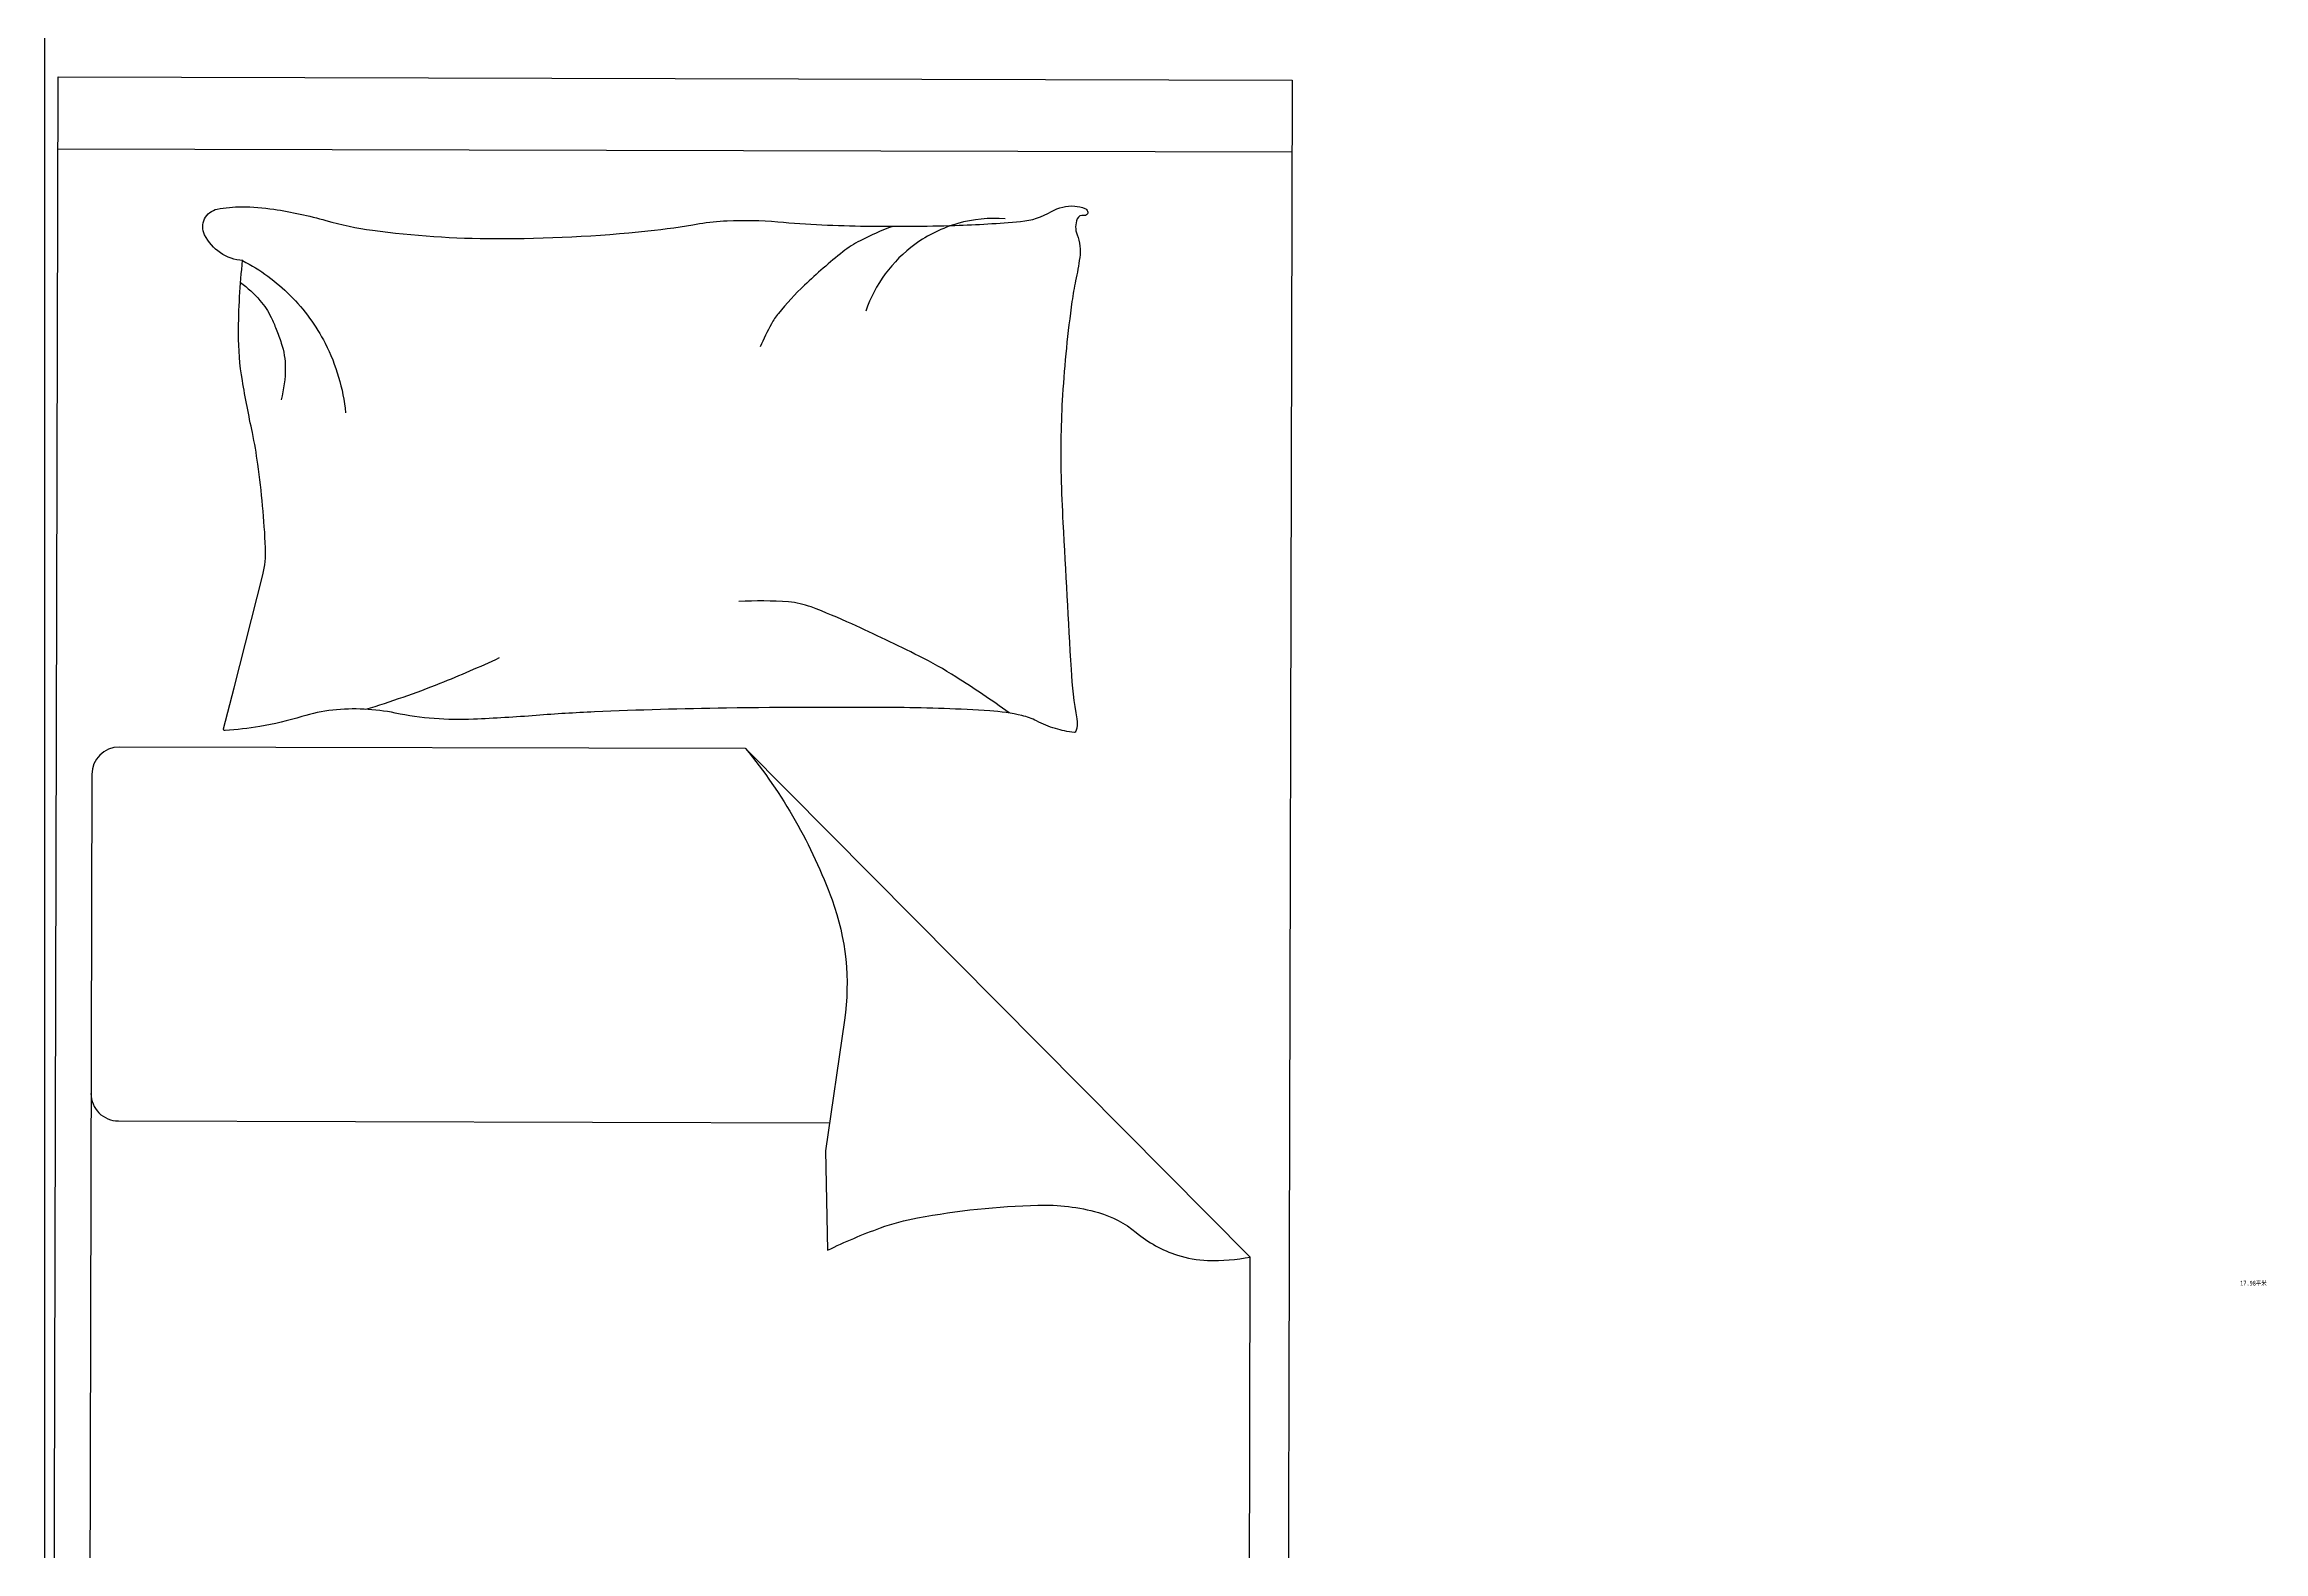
# Model space of a CAD drawing. Extents: x 39238 to 748440, y -374049 to 522939.
# Drawn here: x 49072 to 50691, y 204023 to 205122 of the extents above; entities that cross this region are included whole.
import ezdxf

# ---------------------------------------------------------------- set-up
doc = ezdxf.new("R2010")
doc.units = 0
doc.header["$LTSCALE"] = 1000
doc.header["$MEASUREMENT"] = 0
doc.linetypes.add('DOTE', pattern=[2.42, 2, -0.2, 0.02, -0.2])
doc.layers.add('DOTE', color=1, linetype='DOTE')
doc.layers.add('家具', color=8, linetype='Continuous')
doc.styles.add('_TEL_DIM', font='simhei.ttf', dxfattribs={"width": 0.8, "height": 3.5})
doc.styles.add('DIM_FONT', font='simplex_.ttf', dxfattribs={"width": 0.7, "bigfont": 'GBCBIG'})

# ---------------------------------------------------------------- blocks, each defined once
blk = doc.blocks.new('M_C55HKH')
for p, q in [((0, -52.4), (900, -52.4)), ((502.6, -488.5), (45.8, -488.5)), ((502.6, -488.5), (871.6, -858.3)), ((25.8, -508.5), (25.8, -1967.8)), ((45.8, -761.1), (564.4, -761.1)), ((871.6, -1967.8), (871.6, -858.3))]:
    blk.add_line(p, q)
blk.add_lwpolyline([(0, -2000), (0, 0), (900, 0), (900, -2000)], close=True)
for points in [[(135.1, -133.6, -0.263368), (107.1, -114.8, -0.494818), (116.3, -96.1, -0.049225), (134, -94.3, -0.036831), (157.6, -96.1, -0.031893), (195.6, -104.2, 0.035782), (229.5, -111.2, 0.032941), (319.2, -117.1, 0.026564), (430.4, -111.2, 0.017905), (467.9, -105.8, -0.033397), (488.1, -103.6, -0.03204), (525.2, -104.3, 0.018442), (589.5, -107.3, 0.010837), (654.3, -106.6, 0.014624), (702.2, -103.6, 0.111249), (724.7, -96.3, -0.153708), (741.6, -92.3, -0.076444), (749.1, -94, -0.215512), (751, -96.1, -0.585858), (748.4, -99.1, 0.363489), (743.5, -101.7, 0.191716), (743.4, -113.2, -0.129675), (745.4, -129.9, -0.01735), (742.4, -146.7, 0.019326), (739.8, -161.8, 0.018818), (733.1, -230.1, 0.021828), (732.2, -289.4, 0.006204), (733.6, -323.2, 0.001963), (739.8, -430.1, 0.028341), (744, -466.2, -0.117014), (743.5, -475.1, -0.36606), (742.1, -476.1, -0.03973), (728.5, -473.3, -0.048309), (714.7, -467.8, 0.062981), (704.1, -463.9, 0.04058), (680.7, -460.5, 0.014345), (613.9, -458.3, 0.005484), (488.5, -459, 0.007153), (392.3, -462, 0.008762), (349.8, -464.7, -0.008153), (304.1, -467.6, -0.06251), (247, -463.2, 0.078669), (201.4, -461.2, 0.047825), (179, -465.9, -0.034494), (148.2, -473.3, -0.023571), (122.9, -476.3, -0.510228), (121.9, -475.1), (129.4, -445.1), (150.1, -362.6, 0.073041), (152.1, -343, 0.023305), (146.3, -281.9, 0.018299), (142.3, -259, -0.01097), (134.9, -221, -0.042281), (132, -186.7, -0.027201), (134.9, -133.3)], [(608.9, -107.4, 0.027842), (585.2, -118, 0.048685), (572.6, -126.1, 0.023666), (544.7, -150.5, 0.031223), (525.7, -171.1, 0.046801), (520.6, -178.8, 0.023191), (512.5, -195.5)], [(690.9, -101.7, 0.088153), (656.4, -105.2, 0.088153), (625.2, -120.5, 0.077547), (603.6, -142.1, 0.077547), (589.5, -169.3)], [(134.9, -133.6, -0.077379), (169.7, -158.9, -0.077379), (195.2, -193.7, -0.047525), (205.1, -218.3, -0.047525), (210.2, -244.3)], [(133.4, -149.6, -0.05369), (147.6, -162.6, -0.070312), (155.7, -174.9, -0.015448), (159.5, -183.4, -0.013244), (163.2, -193.7, -0.082127), (166.2, -211.7, -0.064164), (163.2, -234.9)], [(694.7, -462, 0.016108), (655.8, -435.8, 0.024599), (629, -420.7, 0.009477), (579.9, -397.4, 0.015937), (550.1, -385.1, 0.072521), (533.7, -381.5, 0.033339), (497.5, -381.3)], [(225.5, -460.5, 0.009729), (252.8, -451.5, 0.009729), (279.7, -441.4, 0.007971), (301.4, -432.3, 0.007971), (322.9, -422.6)], [(502.6, -488.5, -0.085272), (565.9, -598.6, -0.124044), (575.2, -686.2), (561.5, -781.6), (563.3, -854.1)], [(563.3, -854.1, -0.027362), (601.8, -837.7, -0.040834), (628.9, -830.3, -0.038441), (716.6, -820.8, -0.076528), (760.7, -826.1, -0.103649), (788.2, -840.5, 0.093398), (818.4, -857, 0.072727), (840.5, -860.8, 0.052315), (871.6, -858.3)]]:
    blk.add_lwpolyline(points, format="xyb")
for centre, start, end in [((45.8, -508.5), 90, 180), ((45.8, -741.1), 180, 270)]:
    blk.add_arc(centre, 20, start, end)
at = {"style": 'DIM_FONT', "width": 0.8, "flags": 9}
for tag in ['YSIZE', 'XSIZE']:
    blk.add_attdef(tag, (0, 0), '', height=0.5, dxfattribs=at)

msp = doc.modelspace()

# ---------------------------------------------------------------- linework, layer by layer
at = {"layer": 'DOTE'}
msp.add_line((49072.2, 207967.7), (49072.2, 189525.9), dxfattribs=at)
msp.add_line((49072.2, 207967.7), (49072.2, 189525.9), dxfattribs=at)
msp.add_line((49072.2, 207967.7), (49072.2, 189525.9), dxfattribs=at)

# ---------------------------------------------------------------- block references
at = {"layer": '家具', "rotation": 359.8564310143043}
msp.add_blockref('M_C55HKH', (49082.2, 205098), dxfattribs=at)

# ---------------------------------------------------------------- texts
at = {"insert": (50673.6, 204220.3), "char_height": 3.5, "width": 18.482, "attachment_point": 1, "style": '_TEL_DIM'}
msp.add_mtext('17.98平米', dxfattribs=at)

doc.saveas('drawing.dxf')
